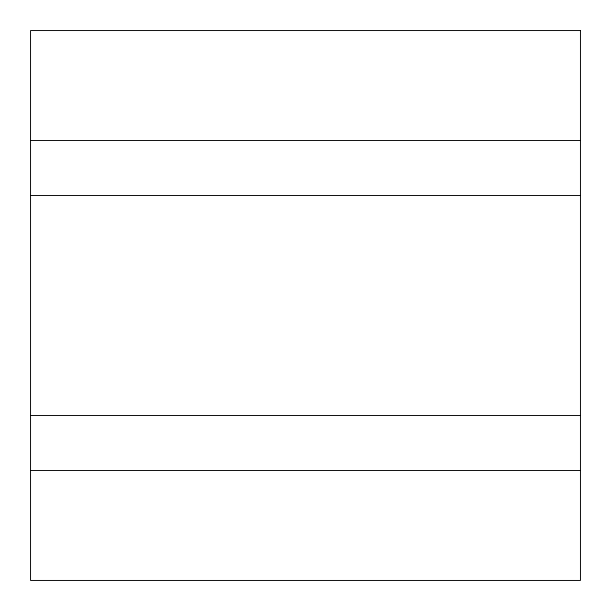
<?xml version="1.0" encoding="UTF-8"?>
<svg xmlns="http://www.w3.org/2000/svg" width="611" height="611" viewBox="0 0 611 611"><rect width="100%" height="100%" fill="white"/><g stroke="black" fill="none" stroke-linecap="round" stroke-linejoin="round"><path stroke-width="0.92" d="M30.55 140.53L580.45 140.53M30.55 195.52L580.45 195.52M30.55 415.48L580.45 415.48M30.55 470.47L580.45 470.47M580.45 30.55L30.55 30.55L30.55 580.45L580.45 580.45L580.45 30.55"/></g></svg>
